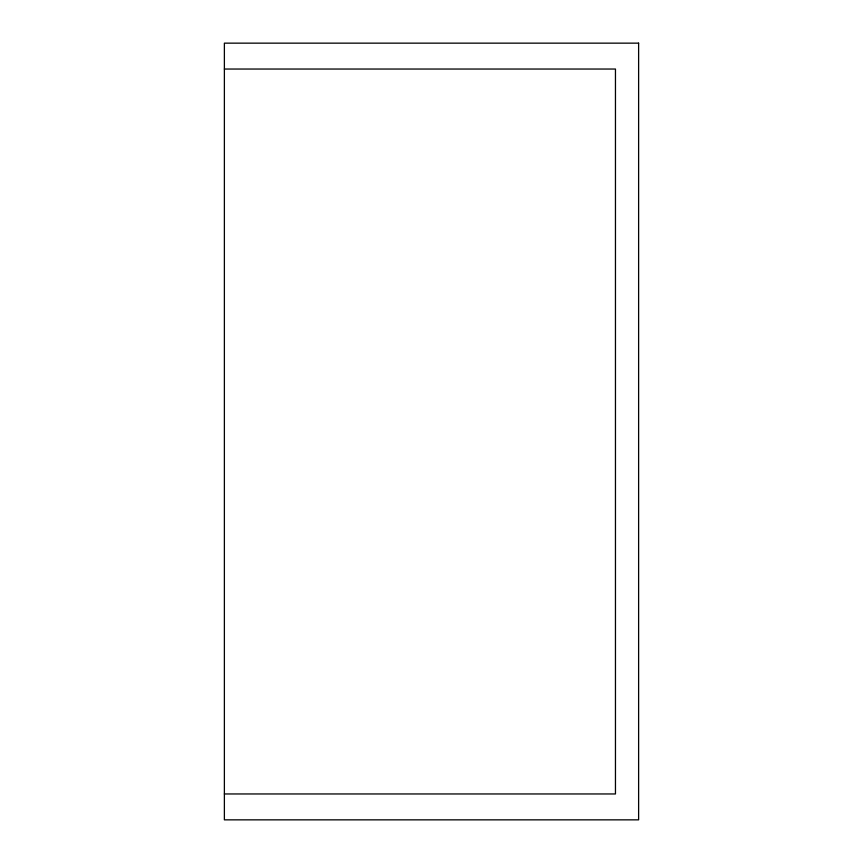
<?xml version="1.0" encoding="UTF-8"?>
<svg xmlns="http://www.w3.org/2000/svg" width="863" height="863" viewBox="0 0 863 863"><rect width="100%" height="100%" fill="white"/><g stroke="black" fill="none" stroke-linecap="round" stroke-linejoin="round"><path stroke-width="1.29" d="M224.38 69.04L615.459 69.04L615.459 793.96L224.38 793.96M638.62 43.15L224.38 43.15L224.38 819.85L638.62 819.85L638.62 43.15"/></g></svg>
